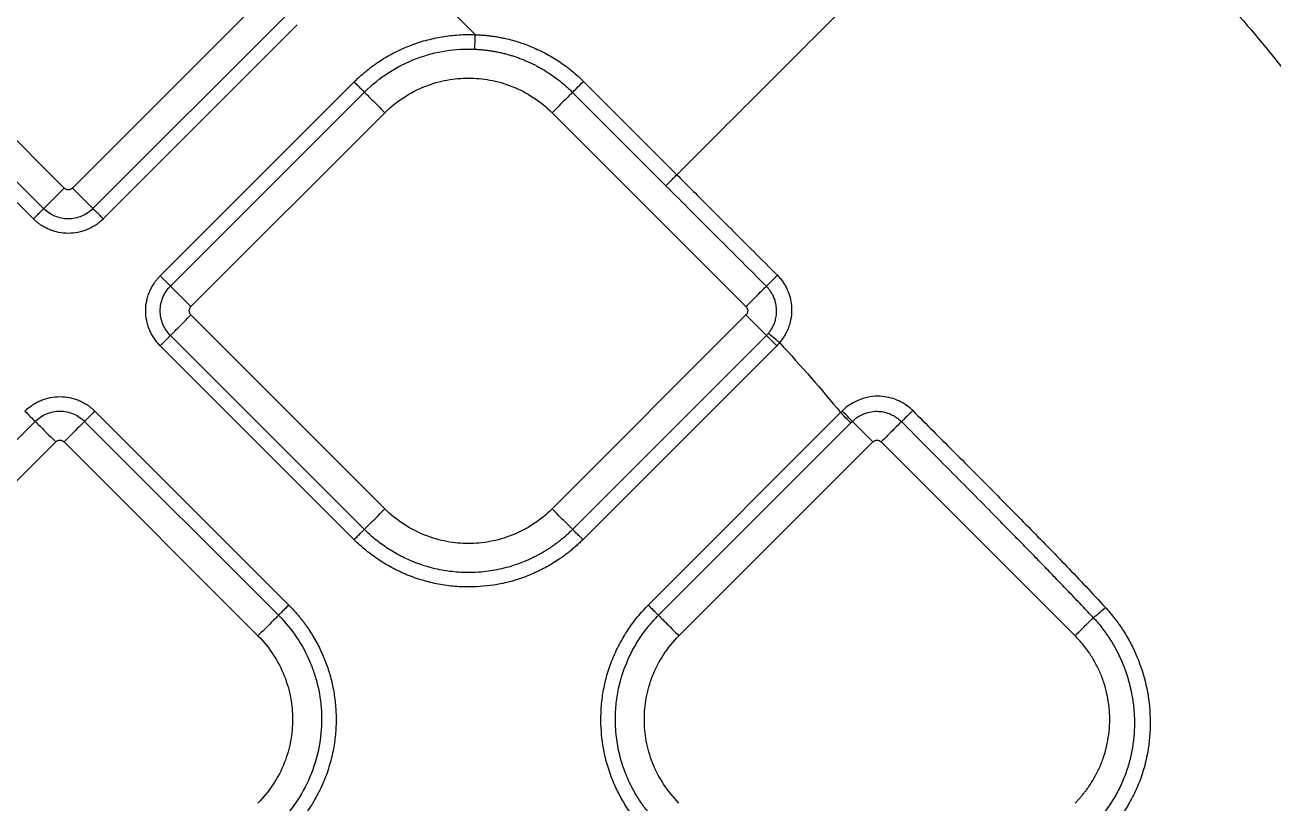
# Model space of a CAD drawing. Extents: x 0 to 84, y -21 to 126.
# Drawn here: x 51.818 to 56.058, y 39.023 to 41.666 of the extents above; entities that cross this region are included whole.
import ezdxf

# ---------------------------------------------------------------- set-up
doc = ezdxf.new("R2010")
doc.units = 0
doc.header["$MEASUREMENT"] = 0
doc.layers.add('1', color=4, linetype='Continuous')

# ---------------------------------------------------------------- blocks, each defined once
blk = doc.blocks.new('PRODIGY')
at = {"layer": '1', "color": 3, "linetype": 'Continuous', "lineweight": 25}
for p, q in [((52.9033, 42.0781), (53.3483, 41.6331)), ((51.9513, 41.112), (51.2927, 41.7707)), ((52.6383, 41.7707), (51.9796, 41.112)), ((51.8816, 41.0423), (51.223, 41.701)), ((52.708, 41.701), (52.0493, 41.0423)), ((51.8468, 41.0075), (51.1881, 41.6662)), ((52.7428, 41.6662), (52.0842, 41.0075)), ((52.2777, 40.814), (52.9363, 41.4727)), ((54.0327, 41.1572), (53.7153, 41.4746)), ((52.3125, 40.7791), (52.9712, 41.4378)), ((53.9954, 41.12), (53.6781, 41.4373)), ((52.3822, 40.7094), (53.0409, 41.3681)), ((54.2676, 40.7094), (53.6089, 41.3681)), ((53.0409, 40.0225), (52.3822, 40.6812)), ((54.2676, 40.6812), (53.6089, 40.0225)), ((52.9363, 39.9179), (52.2777, 40.5766)), ((52.9712, 39.9528), (52.3125, 40.6114)), ((54.3373, 40.6114), (53.6786, 39.9528)), ((54.3721, 40.5766), (53.7134, 39.9179)), ((51.1945, 39.6611), (51.8531, 40.3197)), ((52.0208, 40.3197), (52.6795, 39.6611)), ((52.0557, 40.3546), (52.7143, 39.6959)), ((53.9354, 39.6959), (54.5889, 40.3494)), ((53.9703, 39.6611), (54.6237, 40.3145)), ((51.2642, 39.5914), (51.9228, 40.25)), ((51.9511, 40.25), (52.6098, 39.5914)), ((54.04, 39.5914), (54.6986, 40.2501)), ((55.3856, 39.5914), (54.7269, 40.2501))]:
    blk.add_line(p, q, dxfattribs=at)
for points, knots in [([(54.0327, 41.1572), (54.0962, 41.2208), (54.1611, 41.2856), (54.2915, 41.4161), (54.3572, 41.4817), (54.4869, 41.6115), (54.5511, 41.6757), (54.6755, 41.8001), (54.7358, 41.8604), (54.8501, 41.9747), (54.9042, 42.0287), (55.004, 42.1285), (55.0498, 42.1743), (55.1317, 42.2563), (55.1678, 42.2924), (55.2298, 42.3543), (55.2556, 42.3801), (55.2762, 42.4008)], [0, 0, 0, 0, 0.125, 0.125, 0.25, 0.25, 0.375, 0.375, 0.5, 0.5, 0.625, 0.625, 0.75, 0.75, 0.875, 0.875, 1, 1, 1, 1]), ([(55.2762, 42.4008), (55.3059, 42.3711), (55.3644, 42.3126), (55.4505, 42.2258), (55.5334, 42.1414), (55.6129, 42.0591), (55.7381, 41.9271), (55.9065, 41.7423), (56.1149, 41.4932), (56.3135, 41.2287), (56.5001, 40.9444), (56.6677, 40.6449), (56.8149, 40.3282), (56.9368, 40.0011), (57.0324, 39.6686), (57.1019, 39.3411), (57.1497, 39.018), (57.1797, 38.6988), (57.193, 38.4374), (57.1987, 38.2332), (57.201, 38.0846), (57.2021, 37.9348), (57.2021, 37.8346), (57.2022, 37.7843)], [0, 0, 0, 0, 0.024284, 0.047825, 0.070619, 0.092663, 0.113954, 0.175776, 0.237143, 0.301604, 0.366855, 0.433504, 0.499789, 0.56856, 0.635144, 0.69965, 0.762122, 0.823968, 0.885028, 0.913435, 0.94207, 0.970927, 1, 1, 1, 1]), ([(52.9363, 41.4727), (52.9397, 41.476), (52.9465, 41.4827), (52.957, 41.4924), (52.9677, 41.5018), (52.9786, 41.5109), (52.9897, 41.5196), (53.0011, 41.5281), (53.0126, 41.5363), (53.0362, 41.5521), (53.0731, 41.5734), (53.1251, 41.5967), (53.1792, 41.6146), (53.2256, 41.6249), (53.2632, 41.6302), (53.2916, 41.6327), (53.32, 41.6339), (53.3388, 41.6334), (53.3483, 41.6331)], [0, 0, 0, 0, 0.0314786, 0.0628473, 0.0941272, 0.1253393, 0.1565051, 0.187646, 0.2187833, 0.2499385, 0.3744774, 0.4998353, 0.6249507, 0.7499229, 0.8129151, 0.8754778, 0.9377818, 1, 1, 1, 1]), ([(53.3462, 41.5839), (53.3462, 41.5848), (53.3463, 41.5867), (53.3465, 41.5926), (53.3467, 41.5966), (53.3471, 41.606), (53.3473, 41.6114), (53.3478, 41.6223), (53.348, 41.6279), (53.3483, 41.6331)], [0, 0, 0, 0, 0.25, 0.25, 0.5, 0.5, 0.75, 0.75, 1, 1, 1, 1]), ([(53.3483, 41.6331), (53.3532, 41.6329), (53.3629, 41.6325), (53.3775, 41.6315), (53.3921, 41.6301), (53.4066, 41.6282), (53.4211, 41.626), (53.4355, 41.6234), (53.4617, 41.6179), (53.4994, 41.6075), (53.5473, 41.5893), (53.5933, 41.5668), (53.6298, 41.5445), (53.6576, 41.5248), (53.6777, 41.509), (53.6971, 41.4923), (53.7093, 41.4805), (53.7153, 41.4746)], [0, 0, 0, 0, 0.035847, 0.071637, 0.107393, 0.14314, 0.1789, 0.214699, 0.250561, 0.375081, 0.500584, 0.62543, 0.750367, 0.813145, 0.875581, 0.937819, 1, 1, 1, 1]), ([(52.9712, 41.4378), (52.9962, 41.4628), (53.0241, 41.4853), (53.0838, 41.5238), (53.1157, 41.5398), (53.1812, 41.5645), (53.2148, 41.5732), (53.2814, 41.5835), (53.3144, 41.5852), (53.3462, 41.5839)], [0, 0, 0, 0, 0.25, 0.25, 0.5, 0.5, 0.75, 0.75, 1, 1, 1, 1]), ([(53.3462, 41.5839), (53.3509, 41.5836), (53.3604, 41.5831), (53.3745, 41.5819), (53.3887, 41.5803), (53.4028, 41.5782), (53.4168, 41.5758), (53.4308, 41.5729), (53.4446, 41.5697), (53.4584, 41.5661), (53.4721, 41.562), (53.4857, 41.5576), (53.4991, 41.5528), (53.5124, 41.5476), (53.5323, 41.5392), (53.5644, 41.5235), (53.6043, 41.4994), (53.6401, 41.4723), (53.6633, 41.4518), (53.6744, 41.441), (53.6781, 41.4373)], [0, 0, 0, 0, 0.038289, 0.076595, 0.114919, 0.153261, 0.191619, 0.229995, 0.268386, 0.306794, 0.345217, 0.383656, 0.422109, 0.460576, 0.499056, 0.596232, 0.749438, 0.874628, 0.958166, 1, 1, 1, 1]), ([(52.9363, 41.4727), (52.94, 41.469), (52.944, 41.465), (52.9517, 41.4573), (52.9555, 41.4535), (52.9622, 41.4468), (52.965, 41.444), (52.9692, 41.4398), (52.9705, 41.4385), (52.9712, 41.4378)], [0, 0, 0, 0, 0.25, 0.25, 0.5, 0.5, 0.75, 0.75, 1, 1, 1, 1]), ([(53.0409, 41.3681), (53.0605, 41.3877), (53.0822, 41.4053), (53.1281, 41.4353), (53.1523, 41.4477), (53.2018, 41.4673), (53.2269, 41.4744), (53.2767, 41.4836), (53.3012, 41.4857), (53.3486, 41.4857), (53.3731, 41.4836), (53.4228, 41.4744), (53.448, 41.4673), (53.4974, 41.4477), (53.5217, 41.4353), (53.5676, 41.4053), (53.5893, 41.3877), (53.6089, 41.3681)], [0, 0, 0, 0, 0.125, 0.125, 0.25, 0.25, 0.375, 0.375, 0.5, 0.5, 0.625, 0.625, 0.75, 0.75, 0.875, 0.875, 1, 1, 1, 1]), ([(53.6781, 41.4373), (53.6798, 41.439), (53.6847, 41.4439), (53.6982, 41.4574), (53.7069, 41.4661), (53.7153, 41.4746)], [0, 0, 0, 0, 0.5, 0.5, 1, 1, 1, 1]), ([(52.9712, 41.4378), (52.9725, 41.4365), (52.9752, 41.4338), (52.9836, 41.4254), (52.9892, 41.4198), (53.0025, 41.4065), (53.0101, 41.3989), (53.0256, 41.3834), (53.0335, 41.3755), (53.0409, 41.3681)], [0, 0, 0, 0, 0.25, 0.25, 0.5, 0.5, 0.75, 0.75, 1, 1, 1, 1]), ([(53.6781, 41.4373), (53.6766, 41.4358), (53.6736, 41.4329), (53.6651, 41.4243), (53.6594, 41.4186), (53.6463, 41.4055), (53.6388, 41.398), (53.6237, 41.3829), (53.6161, 41.3753), (53.6089, 41.3681)], [0, 0, 0, 0, 0.25, 0.25, 0.5, 0.5, 0.75, 0.75, 1, 1, 1, 1]), ([(53.9954, 41.12), (53.9962, 41.1208), (53.9978, 41.1223), (54.0024, 41.1269), (54.0055, 41.13), (54.0126, 41.1372), (54.0166, 41.1412), (54.0248, 41.1493), (54.0289, 41.1534), (54.0327, 41.1572)], [0, 0, 0, 0, 0.25, 0.25, 0.5, 0.5, 0.75, 0.75, 1, 1, 1, 1]), ([(54.0327, 41.1572), (54.0662, 41.1237), (54.1239, 41.0661), (54.2112, 40.9786), (54.2915, 40.8984), (54.3477, 40.8423), (54.3741, 40.8159)], [0, 0, 0, 0, 0.2949502, 0.5064591, 0.7678633, 1, 1, 1, 1]), ([(51.8816, 41.0423), (51.8829, 41.0436), (51.8856, 41.0464), (51.894, 41.0547), (51.8997, 41.0604), (51.913, 41.0737), (51.9206, 41.0813), (51.9361, 41.0968), (51.944, 41.1047), (51.9513, 41.112)], [0, 0, 0, 0, 0.25, 0.25, 0.5, 0.5, 0.75, 0.75, 1, 1, 1, 1]), ([(52.0493, 41.0423), (52.048, 41.0436), (52.0453, 41.0463), (52.037, 41.0547), (52.0313, 41.0603), (52.0181, 41.0736), (52.0104, 41.0812), (51.9949, 41.0967), (51.987, 41.1046), (51.9796, 41.112)], [0, 0, 0, 0, 0.25, 0.25, 0.5, 0.5, 0.75, 0.75, 1, 1, 1, 1]), ([(53.9954, 41.12), (54.0537, 41.0617), (54.1114, 41.004), (54.2252, 40.8902), (54.2814, 40.834), (54.3368, 40.7786)], [0, 0, 0, 0, 0.5, 0.5, 1, 1, 1, 1]), ([(51.8468, 41.0075), (51.8507, 41.0114), (51.8548, 41.0156), (51.8628, 41.0235), (51.8666, 41.0274), (51.8731, 41.0339), (51.8758, 41.0366), (51.8798, 41.0405), (51.881, 41.0417), (51.8816, 41.0423)], [0, 0, 0, 0, 0.25, 0.25, 0.5, 0.5, 0.75, 0.75, 1, 1, 1, 1]), ([(52.0493, 41.0423), (52.0385, 41.0315), (52.0253, 41.0227), (51.9964, 41.0108), (51.9808, 41.0076), (51.9501, 41.0076), (51.9346, 41.0108), (51.9057, 41.0227), (51.8924, 41.0315), (51.8816, 41.0423)], [0, 0, 0, 0, 0.25, 0.25, 0.5, 0.5, 0.75, 0.75, 1, 1, 1, 1]), ([(52.0842, 41.0075), (52.0759, 41.0158), (52.0677, 41.024), (52.055, 41.0366), (52.0507, 41.041), (52.0493, 41.0423)], [0, 0, 0, 0, 0.5, 0.5, 1, 1, 1, 1]), ([(52.0842, 41.0075), (52.0822, 41.0056), (52.0783, 41.0018), (52.072, 40.9964), (52.0655, 40.9913), (52.0565, 40.985), (52.0447, 40.978), (52.0298, 40.971), (52.0142, 40.9654), (51.9929, 40.96), (51.9655, 40.9572), (51.938, 40.96), (51.9167, 40.9654), (51.9012, 40.971), (51.8863, 40.978), (51.8736, 40.9855), (51.8632, 40.993), (51.8547, 40.9999), (51.8494, 41.005), (51.8468, 41.0075)], [0, 0, 0, 0, 0.0311978, 0.062422, 0.0937518, 0.1252655, 0.1876219, 0.2501726, 0.3126696, 0.3750423, 0.4999886, 0.6249367, 0.6873081, 0.7498252, 0.8123684, 0.8747429, 0.9167266, 0.9584166, 1, 1, 1, 1]), ([(52.2777, 40.5766), (52.2758, 40.5785), (52.2719, 40.5825), (52.2666, 40.5887), (52.2615, 40.5952), (52.2552, 40.6043), (52.2482, 40.6161), (52.2411, 40.631), (52.2356, 40.6465), (52.2302, 40.6678), (52.2274, 40.6953), (52.2302, 40.7228), (52.2356, 40.7441), (52.2411, 40.7596), (52.2482, 40.7745), (52.2557, 40.7871), (52.2631, 40.7976), (52.2701, 40.8061), (52.2752, 40.8114), (52.2777, 40.814)], [0, 0, 0, 0, 0.0311978, 0.062422, 0.0937518, 0.1252655, 0.1876219, 0.2501726, 0.3126696, 0.3750423, 0.4999886, 0.6249367, 0.6873081, 0.7498252, 0.8123684, 0.8747429, 0.9167266, 0.9584166, 1, 1, 1, 1]), ([(52.2777, 40.814), (52.2816, 40.8101), (52.2857, 40.8059), (52.2937, 40.798), (52.2975, 40.7941), (52.3041, 40.7876), (52.3067, 40.7849), (52.3107, 40.781), (52.3119, 40.7797), (52.3125, 40.7791)], [0, 0, 0, 0, 0.25, 0.25, 0.5, 0.5, 0.75, 0.75, 1, 1, 1, 1]), ([(54.3741, 40.8159), (54.3656, 40.8074), (54.3569, 40.7987), (54.3434, 40.7852), (54.3385, 40.7803), (54.3368, 40.7786)], [0, 0, 0, 0, 0.5, 0.5, 1, 1, 1, 1]), ([(54.3741, 40.8159), (54.3758, 40.8141), (54.3794, 40.8105), (54.3843, 40.8047), (54.389, 40.7988), (54.3934, 40.7927), (54.3976, 40.7863), (54.4014, 40.7798), (54.4081, 40.767), (54.4161, 40.7473), (54.4223, 40.7187), (54.4235, 40.688), (54.4191, 40.6607), (54.4123, 40.6387), (54.4055, 40.623), (54.398, 40.6094), (54.3904, 40.5978), (54.3846, 40.5906), (54.3817, 40.5871)], [0, 0, 0, 0, 0.030169, 0.060226, 0.090233, 0.120255, 0.150352, 0.180589, 0.211027, 0.322366, 0.432855, 0.559479, 0.686622, 0.760488, 0.834464, 0.890181, 0.945242, 1, 1, 1, 1]), ([(52.3125, 40.6114), (52.3017, 40.6223), (52.2929, 40.6355), (52.281, 40.6644), (52.2778, 40.6799), (52.2778, 40.7106), (52.281, 40.7262), (52.2929, 40.7551), (52.3017, 40.7683), (52.3125, 40.7791)], [0, 0, 0, 0, 0.25, 0.25, 0.5, 0.5, 0.75, 0.75, 1, 1, 1, 1]), ([(52.3125, 40.7791), (52.3138, 40.7778), (52.3165, 40.7751), (52.3249, 40.7668), (52.3306, 40.7611), (52.3438, 40.7478), (52.3514, 40.7402), (52.367, 40.7247), (52.3748, 40.7168), (52.3822, 40.7094)], [0, 0, 0, 0, 0.25, 0.25, 0.5, 0.5, 0.75, 0.75, 1, 1, 1, 1]), ([(54.2676, 40.7094), (54.2747, 40.7166), (54.2824, 40.7242), (54.2975, 40.7393), (54.3049, 40.7468), (54.318, 40.7599), (54.3237, 40.7655), (54.3323, 40.7741), (54.3352, 40.7771), (54.3368, 40.7786)], [0, 0, 0, 0, 0.25, 0.25, 0.5, 0.5, 0.75, 0.75, 1, 1, 1, 1]), ([(54.344, 40.6188), (54.3453, 40.6204), (54.348, 40.6238), (54.3518, 40.6291), (54.3553, 40.6347), (54.3586, 40.6406), (54.3615, 40.6469), (54.3642, 40.6534), (54.3665, 40.6601), (54.3694, 40.6706), (54.3722, 40.6876), (54.3716, 40.7077), (54.3676, 40.726), (54.3629, 40.7397), (54.3571, 40.7517), (54.3507, 40.7622), (54.3439, 40.7711), (54.3391, 40.7762), (54.3368, 40.7786)], [0, 0, 0, 0, 0.036244, 0.073244, 0.111004, 0.149524, 0.188798, 0.228821, 0.269581, 0.31107, 0.41389, 0.563053, 0.651431, 0.733626, 0.809585, 0.879284, 0.94274, 1, 1, 1, 1]), ([(52.3125, 40.6114), (52.3138, 40.6128), (52.3165, 40.6154), (52.3248, 40.6238), (52.3305, 40.6294), (52.3438, 40.6427), (52.3514, 40.6503), (52.3669, 40.6658), (52.3748, 40.6738), (52.3822, 40.6812)], [0, 0, 0, 0, 0.25, 0.25, 0.5, 0.5, 0.75, 0.75, 1, 1, 1, 1]), ([(54.3373, 40.6114), (54.336, 40.6128), (54.3332, 40.6155), (54.3249, 40.6238), (54.3192, 40.6295), (54.3059, 40.6428), (54.2983, 40.6504), (54.2828, 40.6659), (54.2749, 40.6738), (54.2676, 40.6812)], [0, 0, 0, 0, 0.25, 0.25, 0.5, 0.5, 0.75, 0.75, 1, 1, 1, 1]), ([(54.3817, 40.5871), (54.3728, 40.5946), (54.3639, 40.6021), (54.3502, 40.6136), (54.3455, 40.6175), (54.344, 40.6188)], [0, 0, 0, 0, 0.5, 0.5, 1, 1, 1, 1]), ([(52.2777, 40.5766), (52.2859, 40.5848), (52.2942, 40.5931), (52.3068, 40.6057), (52.3111, 40.6101), (52.3125, 40.6114)], [0, 0, 0, 0, 0.5, 0.5, 1, 1, 1, 1]), ([(54.3721, 40.5766), (54.3682, 40.5805), (54.364, 40.5846), (54.3561, 40.5926), (54.3522, 40.5964), (54.3457, 40.603), (54.343, 40.6057), (54.3391, 40.6096), (54.3379, 40.6108), (54.3373, 40.6114)], [0, 0, 0, 0, 0.25, 0.25, 0.5, 0.5, 0.75, 0.75, 1, 1, 1, 1]), ([(54.3817, 40.5871), (54.3802, 40.5853), (54.3771, 40.5817), (54.3737, 40.5783), (54.3721, 40.5766)], [0, 0, 0, 0, 0.500777, 1, 1, 1, 1]), ([(54.8341, 40.3562), (54.8222, 40.3681), (54.8084, 40.3783), (54.7766, 40.3946), (54.7587, 40.4007), (54.7282, 40.4049), (54.7174, 40.4055), (54.6945, 40.4041), (54.6823, 40.4022), (54.657, 40.3951), (54.6438, 40.3898), (54.6178, 40.3751), (54.6051, 40.3656), (54.5942, 40.3547)], [0, 0, 0, 0, 0.25, 0.25, 0.5, 0.5, 0.625, 0.625, 0.75, 0.75, 0.875, 0.875, 1, 1, 1, 1]), ([(51.8183, 40.3546), (51.8202, 40.3565), (51.8241, 40.3603), (51.8304, 40.3657), (51.8369, 40.3707), (51.8459, 40.377), (51.8578, 40.3841), (51.8727, 40.3911), (51.8882, 40.3967), (51.9095, 40.4021), (51.937, 40.4049), (51.9644, 40.4021), (51.9857, 40.3967), (52.0013, 40.3911), (52.0162, 40.3841), (52.0288, 40.3766), (52.0392, 40.3691), (52.0478, 40.3622), (52.053, 40.3571), (52.0557, 40.3546)], [0, 0, 0, 0, 0.031198, 0.062422, 0.093752, 0.125266, 0.187622, 0.250173, 0.31267, 0.375042, 0.499989, 0.624937, 0.687308, 0.749825, 0.812368, 0.874743, 0.916727, 0.958417, 1, 1, 1, 1]), ([(51.8183, 40.3546), (51.8265, 40.3463), (51.8348, 40.3381), (51.8474, 40.3255), (51.8517, 40.3211), (51.8531, 40.3197)], [0, 0, 0, 0, 0.5, 0.5, 1, 1, 1, 1]), ([(51.8531, 40.3197), (51.8639, 40.3306), (51.8772, 40.3394), (51.906, 40.3513), (51.9216, 40.3545), (51.9523, 40.3545), (51.9679, 40.3513), (51.9968, 40.3394), (52.01, 40.3306), (52.0208, 40.3197)], [0, 0, 0, 0, 0.25, 0.25, 0.5, 0.5, 0.75, 0.75, 1, 1, 1, 1]), ([(51.8531, 40.3197), (51.8544, 40.3184), (51.8571, 40.3157), (51.8655, 40.3074), (51.8711, 40.3018), (51.8844, 40.2885), (51.892, 40.2809), (51.9075, 40.2653), (51.9154, 40.2574), (51.9228, 40.25)], [0, 0, 0, 0, 0.25, 0.25, 0.5, 0.5, 0.75, 0.75, 1, 1, 1, 1]), ([(52.0208, 40.3197), (52.0195, 40.3184), (52.0168, 40.3157), (52.0084, 40.3074), (52.0028, 40.3017), (51.9895, 40.2884), (51.9819, 40.2808), (51.9664, 40.2653), (51.9585, 40.2574), (51.9511, 40.25)], [0, 0, 0, 0, 0.25, 0.25, 0.5, 0.5, 0.75, 0.75, 1, 1, 1, 1]), ([(52.0557, 40.3546), (52.0518, 40.3506), (52.0476, 40.3465), (52.0396, 40.3385), (52.0358, 40.3347), (52.0293, 40.3282), (52.0266, 40.3255), (52.0227, 40.3216), (52.0214, 40.3203), (52.0208, 40.3197)], [0, 0, 0, 0, 0.25, 0.25, 0.5, 0.5, 0.75, 0.75, 1, 1, 1, 1]), ([(54.6237, 40.3145), (54.6231, 40.3152), (54.6219, 40.3164), (54.6179, 40.3203), (54.6152, 40.323), (54.6087, 40.3295), (54.6049, 40.3334), (54.5969, 40.3413), (54.5928, 40.3455), (54.5889, 40.3494)], [0, 0, 0, 0, 0.25, 0.25, 0.5, 0.5, 0.75, 0.75, 1, 1, 1, 1]), ([(54.6289, 40.3198), (54.6276, 40.3212), (54.6233, 40.3255), (54.6107, 40.3382), (54.6025, 40.3464), (54.5942, 40.3547)], [0, 0, 0, 0, 0.5, 0.5, 1, 1, 1, 1]), ([(54.6289, 40.3198), (54.6363, 40.3271), (54.645, 40.3337), (54.6631, 40.3438), (54.6723, 40.3474), (54.6899, 40.3522), (54.6984, 40.3535), (54.7142, 40.3542), (54.7216, 40.3538), (54.7428, 40.3506), (54.7555, 40.3461), (54.7778, 40.3344), (54.7875, 40.3271), (54.7957, 40.3189)], [0, 0, 0, 0, 0.125, 0.125, 0.25, 0.25, 0.375, 0.375, 0.5, 0.5, 0.75, 0.75, 1, 1, 1, 1]), ([(54.6986, 40.2501), (54.6913, 40.2574), (54.6834, 40.2653), (54.6679, 40.2808), (54.6603, 40.2884), (54.647, 40.3017), (54.6413, 40.3074), (54.633, 40.3158), (54.6302, 40.3185), (54.6289, 40.3198)], [0, 0, 0, 0, 0.25, 0.25, 0.5, 0.5, 0.75, 0.75, 1, 1, 1, 1]), ([(54.8341, 40.3562), (54.8256, 40.3478), (54.8169, 40.3392), (54.8029, 40.3256), (54.7978, 40.3207), (54.7957, 40.3189)], [0, 0, 0, 0, 0.5, 0.5, 1, 1, 1, 1]), ([(54.8341, 40.3562), (54.857, 40.3332), (54.9024, 40.2879), (54.9694, 40.2208), (55.0348, 40.1552), (55.0987, 40.091), (55.1626, 40.0265), (55.227, 39.9613), (55.2922, 39.8946), (55.3576, 39.827), (55.4232, 39.7581), (55.4666, 39.7114), (55.4885, 39.6878)], [0, 0, 0, 0, 0.104124, 0.205345, 0.304067, 0.40071, 0.495693, 0.594916, 0.694562, 0.795032, 0.896725, 1, 1, 1, 1]), ([(54.7957, 40.3189), (54.794, 40.3171), (54.7909, 40.3141), (54.7822, 40.3053), (54.7765, 40.2996), (54.7635, 40.2867), (54.7562, 40.2794), (54.7414, 40.2646), (54.7339, 40.2571), (54.7269, 40.2501)], [0, 0, 0, 0, 0.25, 0.25, 0.5, 0.5, 0.75, 0.75, 1, 1, 1, 1]), ([(55.4473, 39.6531), (55.4351, 39.6661), (55.4104, 39.6923), (55.3726, 39.732), (55.3336, 39.7727), (55.2935, 39.8143), (55.2521, 39.8569), (55.2096, 39.9005), (55.166, 39.945), (55.0863, 40.0261), (54.9628, 40.1509), (54.854, 40.2603), (54.7957, 40.3189)], [0, 0, 0, 0, 0.05729, 0.116186, 0.17669, 0.238804, 0.302531, 0.36787, 0.434824, 0.503393, 0.734046, 1, 1, 1, 1]), ([(52.9712, 39.9528), (52.9725, 39.9541), (52.9752, 39.9568), (52.9836, 39.9652), (52.9892, 39.9708), (53.0025, 39.9841), (53.0101, 39.9917), (53.0256, 40.0072), (53.0335, 40.0151), (53.0409, 40.0225)], [0, 0, 0, 0, 0.25, 0.25, 0.5, 0.5, 0.75, 0.75, 1, 1, 1, 1]), ([(53.6089, 40.0225), (53.5893, 40.0029), (53.5676, 39.9853), (53.5217, 39.9553), (53.4974, 39.9428), (53.448, 39.9233), (53.4228, 39.9162), (53.3731, 39.907), (53.3486, 39.9048), (53.3012, 39.9048), (53.2767, 39.907), (53.2269, 39.9162), (53.2018, 39.9233), (53.1523, 39.9428), (53.1281, 39.9553), (53.0822, 39.9853), (53.0605, 40.0029), (53.0409, 40.0225)], [0, 0, 0, 0, 0.125, 0.125, 0.25, 0.25, 0.375, 0.375, 0.5, 0.5, 0.625, 0.625, 0.75, 0.75, 0.875, 0.875, 1, 1, 1, 1]), ([(53.6786, 39.9528), (53.6773, 39.9541), (53.6746, 39.9568), (53.6662, 39.9652), (53.6606, 39.9708), (53.6473, 39.9841), (53.6397, 39.9917), (53.6241, 40.0072), (53.6163, 40.0151), (53.6089, 40.0225)], [0, 0, 0, 0, 0.25, 0.25, 0.5, 0.5, 0.75, 0.75, 1, 1, 1, 1]), ([(52.9363, 39.9179), (52.9403, 39.9218), (52.9444, 39.926), (52.9524, 39.934), (52.9562, 39.9378), (52.9627, 39.9443), (52.9654, 39.947), (52.9693, 39.9509), (52.9706, 39.9522), (52.9712, 39.9528)], [0, 0, 0, 0, 0.25, 0.25, 0.5, 0.5, 0.75, 0.75, 1, 1, 1, 1]), ([(53.6786, 39.9528), (53.6753, 39.9495), (53.6687, 39.943), (53.6584, 39.9336), (53.6481, 39.9246), (53.6375, 39.9159), (53.6268, 39.9076), (53.616, 39.8996), (53.6051, 39.892), (53.5941, 39.8848), (53.583, 39.8779), (53.5718, 39.8714), (53.5606, 39.8652), (53.5492, 39.8593), (53.5377, 39.8538), (53.521, 39.8461), (53.4882, 39.8329), (53.4385, 39.818), (53.3851, 39.8091), (53.3336, 39.8056), (53.2835, 39.8069), (53.235, 39.8137), (53.1771, 39.8272), (53.1309, 39.8441), (53.0897, 39.8648), (53.0678, 39.8772), (53.0467, 39.8905), (53.0264, 39.9048), (53.007, 39.92), (52.9886, 39.9359), (52.977, 39.9472), (52.9712, 39.9528)], [0, 0, 0, 0, 0.017777, 0.035429, 0.05295, 0.070334, 0.087578, 0.104677, 0.121626, 0.138421, 0.155059, 0.171536, 0.18785, 0.204007, 0.220236, 0.23663, 0.2744, 0.355233, 0.434067, 0.480754, 0.552371, 0.624938, 0.667358, 0.779414, 0.811539, 0.843523, 0.875326, 0.90691, 0.93824, 0.96928, 1, 1, 1, 1]), ([(53.7134, 39.9179), (53.7098, 39.9216), (53.7058, 39.9256), (53.6981, 39.9333), (53.6943, 39.9371), (53.6876, 39.9438), (53.6848, 39.9466), (53.6806, 39.9508), (53.6792, 39.9521), (53.6786, 39.9528)], [0, 0, 0, 0, 0.25, 0.25, 0.5, 0.5, 0.75, 0.75, 1, 1, 1, 1]), ([(53.7134, 39.9179), (53.7099, 39.9144), (53.7028, 39.9074), (53.6918, 39.8973), (53.6805, 39.8875), (53.669, 39.878), (53.6572, 39.8688), (53.6451, 39.8599), (53.6233, 39.8447), (53.5907, 39.8247), (53.5434, 39.8013), (53.4911, 39.7816), (53.4231, 39.7641), (53.3539, 39.7564), (53.2855, 39.7577), (53.2297, 39.7644), (53.1746, 39.7769), (53.121, 39.7954), (53.0696, 39.8192), (53.0292, 39.8431), (52.9985, 39.8644), (52.9767, 39.8812), (52.9559, 39.899), (52.9428, 39.9116), (52.9363, 39.9179)], [0, 0, 0, 0, 0.017341, 0.034665, 0.051985, 0.069313, 0.086663, 0.104047, 0.121478, 0.179141, 0.236743, 0.304922, 0.372836, 0.480686, 0.54577, 0.610337, 0.67596, 0.741895, 0.807114, 0.872629, 0.904913, 0.936849, 0.968517, 1, 1, 1, 1]), ([(52.7143, 39.6959), (52.7106, 39.6922), (52.7067, 39.6883), (52.6989, 39.6805), (52.6951, 39.6767), (52.6885, 39.6701), (52.6857, 39.6673), (52.6815, 39.6631), (52.6801, 39.6617), (52.6795, 39.6611)], [0, 0, 0, 0, 0.25, 0.25, 0.5, 0.5, 0.75, 0.75, 1, 1, 1, 1]), ([(52.7143, 39.6959), (52.7175, 39.6927), (52.7238, 39.6863), (52.733, 39.6764), (52.7419, 39.6663), (52.7506, 39.656), (52.759, 39.6454), (52.7672, 39.6347), (52.7752, 39.6237), (52.7852, 39.6091), (52.7969, 39.5906), (52.8138, 39.5609), (52.8321, 39.5232), (52.8496, 39.4764), (52.8628, 39.4275), (52.8717, 39.3765), (52.8758, 39.3233), (52.8747, 39.2692), (52.8682, 39.2141), (52.856, 39.1595), (52.8379, 39.1059), (52.8142, 39.0543), (52.7903, 39.0134), (52.7688, 38.9823), (52.7517, 38.96), (52.7336, 38.9387), (52.7208, 38.9254), (52.7143, 38.9188)], [0, 0, 0, 0, 0.015653, 0.03129, 0.046922, 0.062557, 0.078206, 0.093877, 0.10958, 0.125325, 0.155378, 0.185662, 0.243925, 0.301095, 0.359088, 0.419952, 0.480645, 0.544392, 0.607866, 0.673169, 0.738587, 0.80425, 0.870202, 0.903106, 0.935649, 0.967918, 1, 1, 1, 1]), ([(53.9354, 38.9188), (53.9319, 38.9224), (53.9249, 38.9295), (53.9148, 38.9405), (53.905, 38.9518), (53.8955, 38.9633), (53.8863, 38.9751), (53.8774, 38.9872), (53.8622, 39.009), (53.8422, 39.0416), (53.8188, 39.0889), (53.7991, 39.1411), (53.7816, 39.2092), (53.7739, 39.2784), (53.7752, 39.3468), (53.7819, 39.4026), (53.7944, 39.4577), (53.8128, 39.5113), (53.8367, 39.5627), (53.8606, 39.6031), (53.8819, 39.6338), (53.8987, 39.6556), (53.9165, 39.6764), (53.9291, 39.6895), (53.9354, 39.6959)], [0, 0, 0, 0, 0.017341, 0.034665, 0.051985, 0.069313, 0.086663, 0.104047, 0.121478, 0.179141, 0.236743, 0.304922, 0.372836, 0.480686, 0.54577, 0.610337, 0.67596, 0.741895, 0.807114, 0.872629, 0.904913, 0.936849, 0.968517, 1, 1, 1, 1]), ([(53.9354, 39.6959), (53.9393, 39.692), (53.9435, 39.6879), (53.9515, 39.6799), (53.9553, 39.6761), (53.9618, 39.6696), (53.9645, 39.6669), (53.9684, 39.6629), (53.9697, 39.6617), (53.9703, 39.6611)], [0, 0, 0, 0, 0.25, 0.25, 0.5, 0.5, 0.75, 0.75, 1, 1, 1, 1]), ([(55.4473, 39.6531), (55.4517, 39.656), (55.4581, 39.661), (55.4728, 39.6734), (55.481, 39.6808), (55.4885, 39.6878)], [0, 0, 0, 0, 0.5, 0.5, 1, 1, 1, 1]), ([(55.4885, 39.6878), (55.4917, 39.6843), (55.4981, 39.6773), (55.5074, 39.6664), (55.5164, 39.6553), (55.5251, 39.6439), (55.5336, 39.6323), (55.5419, 39.6203), (55.5563, 39.5983), (55.5753, 39.5654), (55.6035, 39.5054), (55.629, 39.4259), (55.6429, 39.3249), (55.6394, 39.2219), (55.6199, 39.1355), (55.5939, 39.0688), (55.5731, 39.0283), (55.5547, 38.9987), (55.541, 38.9786), (55.5262, 38.9592), (55.5106, 38.9404), (55.4995, 38.9285), (55.4939, 38.9226)], [0, 0, 0, 0, 0.01692, 0.033888, 0.050913, 0.068002, 0.085163, 0.102402, 0.119728, 0.178784, 0.237696, 0.355572, 0.473917, 0.598774, 0.720988, 0.788048, 0.854539, 0.883635, 0.912678, 0.941719, 0.970809, 1, 1, 1, 1]), ([(52.6795, 39.6611), (52.6782, 39.6598), (52.6755, 39.6571), (52.6671, 39.6487), (52.6614, 39.643), (52.6481, 39.6297), (52.6405, 39.6221), (52.625, 39.6066), (52.6171, 39.5987), (52.6098, 39.5914)], [0, 0, 0, 0, 0.25, 0.25, 0.5, 0.5, 0.75, 0.75, 1, 1, 1, 1]), ([(52.6795, 39.6611), (52.7032, 39.6374), (52.724, 39.6117), (52.7596, 39.5584), (52.7743, 39.5308), (52.792, 39.4892), (52.7971, 39.4755), (52.8063, 39.4471), (52.8104, 39.4324), (52.8205, 39.3871), (52.8247, 39.3554), (52.8267, 39.2901), (52.8245, 39.2565), (52.8131, 39.1897), (52.8039, 39.1564), (52.7786, 39.0922), (52.7626, 39.0613), (52.7249, 39.0039), (52.7032, 38.9774), (52.6795, 38.9537)], [0, 0, 0, 0, 0.125, 0.125, 0.25, 0.25, 0.3125, 0.3125, 0.375, 0.375, 0.5, 0.5, 0.625, 0.625, 0.75, 0.75, 0.875, 0.875, 1, 1, 1, 1]), ([(53.9703, 38.9537), (53.967, 38.957), (53.9605, 38.9636), (53.9511, 38.9738), (53.9421, 38.9842), (53.9334, 38.9948), (53.9251, 39.0055), (53.9171, 39.0163), (53.9095, 39.0272), (53.9023, 39.0382), (53.8954, 39.0493), (53.8889, 39.0605), (53.8827, 39.0717), (53.8768, 39.0831), (53.8712, 39.0945), (53.8636, 39.1113), (53.8504, 39.1441), (53.8355, 39.1938), (53.8266, 39.2472), (53.8231, 39.2987), (53.8244, 39.3488), (53.8312, 39.3973), (53.8447, 39.4552), (53.8616, 39.5014), (53.8823, 39.5426), (53.8947, 39.5645), (53.908, 39.5856), (53.9223, 39.6059), (53.9375, 39.6252), (53.9534, 39.6437), (53.9647, 39.6553), (53.9703, 39.6611)], [0, 0, 0, 0, 0.017777, 0.035429, 0.05295, 0.070335, 0.087579, 0.104677, 0.121626, 0.138421, 0.155059, 0.171537, 0.18785, 0.204007, 0.220236, 0.23663, 0.2744, 0.355233, 0.434068, 0.480754, 0.552372, 0.624938, 0.667358, 0.779414, 0.811539, 0.843523, 0.875326, 0.90691, 0.93824, 0.96928, 1, 1, 1, 1]), ([(53.9703, 39.6611), (53.9716, 39.6598), (53.9743, 39.6571), (53.9826, 39.6487), (53.9883, 39.6431), (54.0016, 39.6298), (54.0092, 39.6222), (54.0247, 39.6067), (54.0326, 39.5988), (54.04, 39.5914)], [0, 0, 0, 0, 0.25, 0.25, 0.5, 0.5, 0.75, 0.75, 1, 1, 1, 1]), ([(55.3856, 39.5914), (55.3912, 39.597), (55.397, 39.6028), (55.4087, 39.6146), (55.4146, 39.6204), (55.4258, 39.6316), (55.431, 39.6369), (55.4403, 39.6461), (55.4442, 39.65), (55.4473, 39.6531)], [0, 0, 0, 0, 0.25, 0.25, 0.5, 0.5, 0.75, 0.75, 1, 1, 1, 1]), ([(55.4473, 39.6531), (55.4505, 39.6497), (55.4569, 39.6427), (55.4661, 39.632), (55.4749, 39.6211), (55.4835, 39.6099), (55.4917, 39.5986), (55.4996, 39.587), (55.5071, 39.5753), (55.5143, 39.5633), (55.5212, 39.5512), (55.5278, 39.539), (55.534, 39.5265), (55.5399, 39.5139), (55.5455, 39.5012), (55.5507, 39.4883), (55.5556, 39.4753), (55.5602, 39.4622), (55.5644, 39.4489), (55.5682, 39.4355), (55.5718, 39.422), (55.5749, 39.4084), (55.5783, 39.3922), (55.5815, 39.3731), (55.5843, 39.3513), (55.5862, 39.3292), (55.5871, 39.3071), (55.5872, 39.2848), (55.5862, 39.2624), (55.5843, 39.2399), (55.5813, 39.2174), (55.5773, 39.1948), (55.5723, 39.1723), (55.5661, 39.1498), (55.5588, 39.1274), (55.5503, 39.105), (55.5406, 39.0829), (55.5296, 39.0608), (55.5173, 39.039), (55.5036, 39.0175), (55.4884, 38.9963), (55.4718, 38.9755), (55.4595, 38.9623), (55.4534, 38.9556)], [0, 0, 0, 0, 0.0184524, 0.0368438, 0.0551809, 0.0734701, 0.0917175, 0.1099286, 0.1281088, 0.1462632, 0.1643963, 0.1825126, 0.2006165, 0.2187119, 0.2368027, 0.2548927, 0.2729855, 0.2910848, 0.309194, 0.3273167, 0.3454565, 0.3636171, 0.3818022, 0.4103716, 0.4390267, 0.4677849, 0.4966652, 0.5256885, 0.5548765, 0.5842485, 0.613828, 0.6436443, 0.6737311, 0.7041268, 0.7348736, 0.7660181, 0.7976104, 0.8297053, 0.8623617, 0.8956444, 0.9296243, 0.9643801, 1, 1, 1, 1]), ([(52.6098, 39.5914), (52.6294, 39.5718), (52.6469, 39.5501), (52.6769, 39.5042), (52.6894, 39.4799), (52.709, 39.4305), (52.7161, 39.4053), (52.7253, 39.3556), (52.7274, 39.331), (52.7274, 39.2837), (52.7253, 39.2591), (52.7161, 39.2094), (52.709, 39.1842), (52.6894, 39.1348), (52.6769, 39.1106), (52.6469, 39.0646), (52.6294, 39.043), (52.6098, 39.0234)], [0, 0, 0, 0, 0.125, 0.125, 0.25, 0.25, 0.375, 0.375, 0.5, 0.5, 0.625, 0.625, 0.75, 0.75, 0.875, 0.875, 1, 1, 1, 1]), ([(54.04, 39.0234), (54.0204, 39.043), (54.0028, 39.0647), (53.9728, 39.1106), (53.9603, 39.1348), (53.9408, 39.1843), (53.9336, 39.2095), (53.9244, 39.2592), (53.9223, 39.2837), (53.9223, 39.3311), (53.9244, 39.3556), (53.9336, 39.4053), (53.9408, 39.4305), (53.9603, 39.48), (53.9728, 39.5042), (54.0028, 39.5501), (54.0204, 39.5718), (54.04, 39.5914)], [0, 0, 0, 0, 0.125, 0.125, 0.25, 0.25, 0.375, 0.375, 0.5, 0.5, 0.625, 0.625, 0.75, 0.75, 0.875, 0.875, 1, 1, 1, 1]), ([(55.3856, 39.0234), (55.3885, 39.0263), (55.3942, 39.0321), (55.4024, 39.0412), (55.4104, 39.0505), (55.4181, 39.06), (55.4255, 39.0698), (55.4377, 39.087), (55.4536, 39.1126), (55.471, 39.1481), (55.4851, 39.1857), (55.4989, 39.2386), (55.5061, 39.3074), (55.4989, 39.3762), (55.4851, 39.4291), (55.471, 39.4667), (55.4536, 39.5022), (55.4356, 39.5312), (55.4182, 39.5549), (55.4026, 39.5738), (55.3913, 39.5855), (55.3856, 39.5914)], [0, 0, 0, 0, 0.019458, 0.038879, 0.058283, 0.077687, 0.097108, 0.116567, 0.178329, 0.240094, 0.30443, 0.368769, 0.500007, 0.631244, 0.695581, 0.75992, 0.821682, 0.883447, 0.922321, 0.961124, 1, 1, 1, 1])]:
    blk.add_open_spline(points, degree=3, knots=knots, dxfattribs=at)
for points in [[(51.9796, 41.112), (51.9759, 41.1083), (51.9655, 41.104), (51.955, 41.1083), (51.9513, 41.112)], [(52.3822, 40.6812), (52.3785, 40.6849), (52.3742, 40.6953), (52.3785, 40.7057), (52.3822, 40.7094)], [(54.2676, 40.7094), (54.2713, 40.7057), (54.2756, 40.6953), (54.2713, 40.6849), (54.2676, 40.6812)], [(54.344, 40.6188), (54.3418, 40.6162), (54.3396, 40.6138), (54.3373, 40.6114)], [(54.3817, 40.5871), (54.4556, 40.5066), (54.5249, 40.4275), (54.5889, 40.3494)], [(54.5889, 40.3494), (54.5906, 40.3512), (54.5924, 40.3529), (54.5942, 40.3547)], [(54.6237, 40.3145), (54.6255, 40.3163), (54.6272, 40.318), (54.6289, 40.3198)], [(51.9228, 40.25), (51.9265, 40.2537), (51.937, 40.258), (51.9474, 40.2537), (51.9511, 40.25)], [(54.6986, 40.2501), (54.7023, 40.2538), (54.7128, 40.2581), (54.7232, 40.2538), (54.7269, 40.2501)]]:
    blk.add_open_spline(points, degree=3, dxfattribs=at)

msp = doc.modelspace()

# ---------------------------------------------------------------- block references
at = {"layer": '1'}
msp.add_blockref('PRODIGY', (0, 0), dxfattribs=at)

doc.saveas('drawing.dxf')
